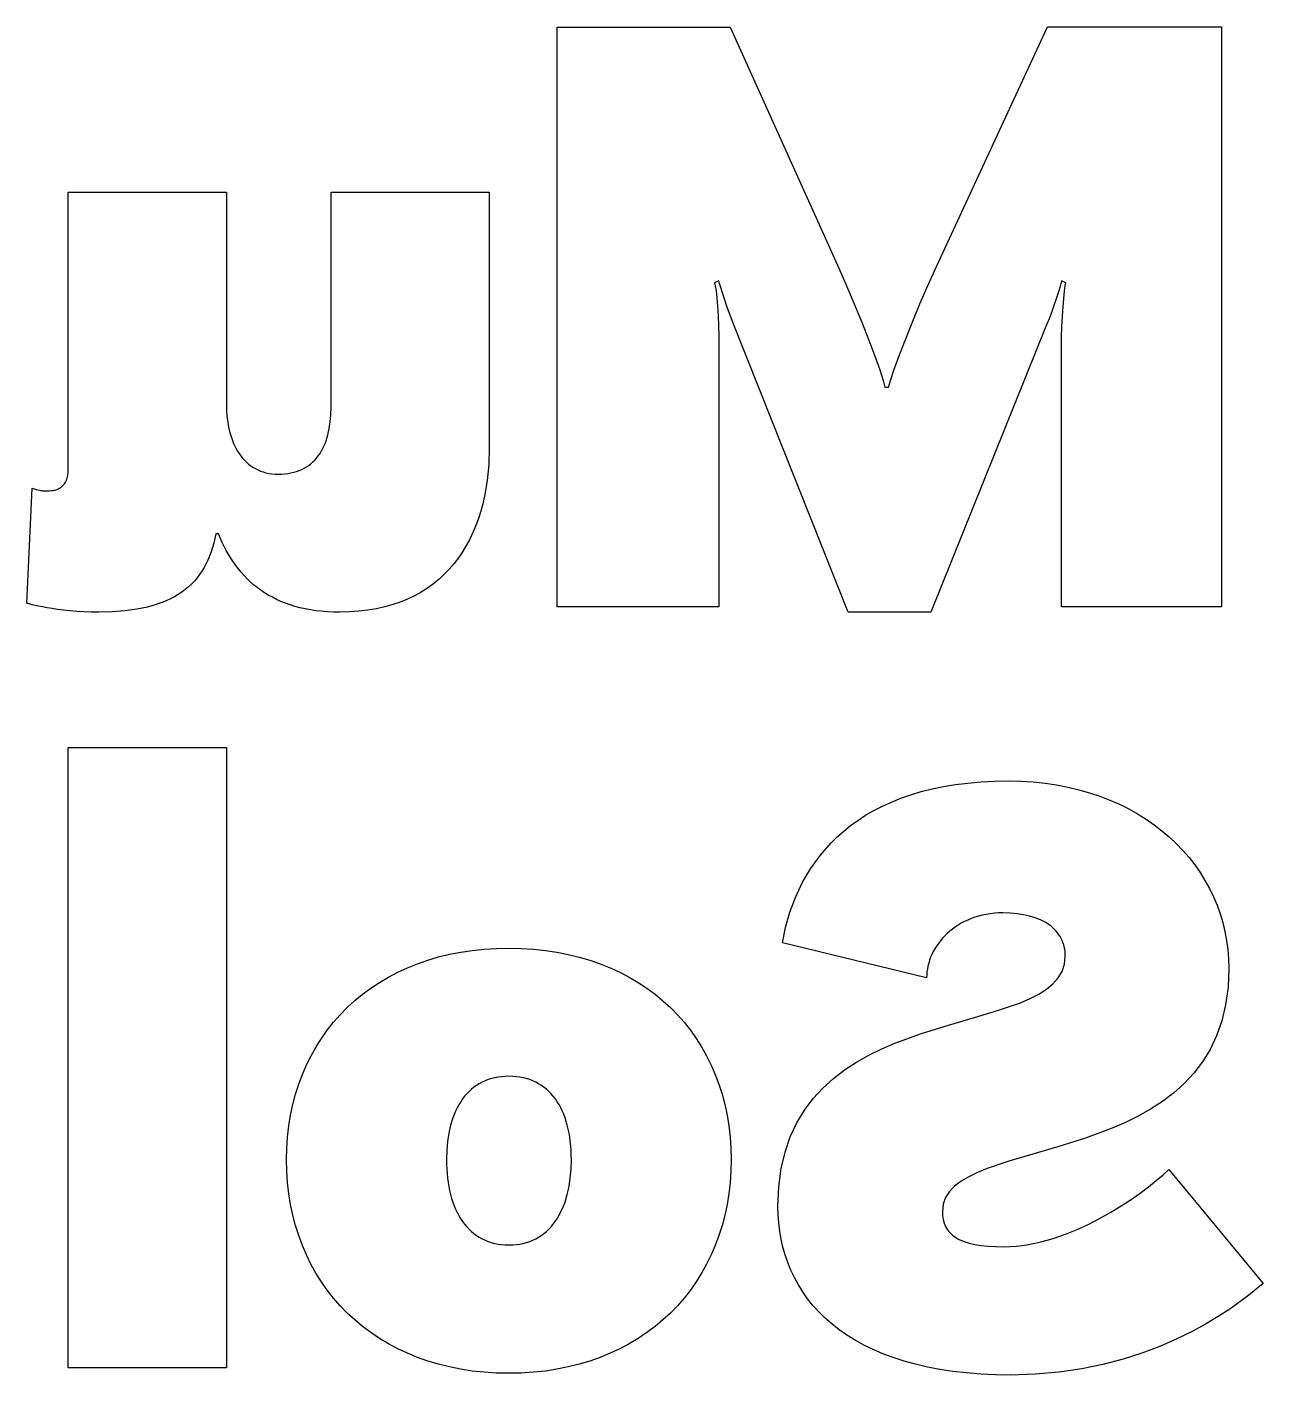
# Model space of a CAD drawing. Extents: x 101.3 to 159.9, y -98.9 to -67.7.
# Drawn here: x 109.007 to 111.114, y -83.223 to -80.925 of the extents above; entities that cross this region are included whole.
import ezdxf

# ---------------------------------------------------------------- set-up
doc = ezdxf.new("R2010")
doc.units = 0
doc.layers.add('BLACK', color=7, linetype='CONTINUOUS')

msp = doc.modelspace()

# ---------------------------------------------------------------- linework, layer by layer
at = {"layer": 'BLACK', "linetype": 'CONTINUOUS'}
for p, q in [((109.910677, -81.913502), (109.910677, -80.925018)), ((109.910677, -80.925018), (110.205688, -80.925018)), ((110.205688, -80.925018), (110.388515, -81.330889)), ((110.557847, -81.332211), (110.746496, -80.924754)), ((110.746496, -80.924754), (111.043094, -80.924754)), ((111.043094, -80.924754), (111.043094, -81.913502)), ((109.077505, -81.678286), (109.077505, -81.206535)), ((109.077505, -81.206535), (109.347115, -81.206535)), ((109.347115, -81.206535), (109.347115, -81.569014)), ((109.525444, -81.573512), (109.525444, -81.206536)), ((109.525444, -81.206536), (109.795054, -81.206536)), ((109.795054, -81.206536), (109.795054, -81.642304)), ((110.388515, -81.330889), (110.402661, -81.363049)), ((110.54333, -81.364315), (110.557847, -81.332211)), ((110.186638, -81.357876), (110.179229, -81.360787)), ((110.179229, -81.360787), (110.180383, -81.3661)), ((110.187675, -81.362179), (110.186638, -81.357876)), ((110.189676, -81.369129), (110.187675, -81.362179)), ((110.402661, -81.363049), (110.416606, -81.395832)), ((110.529215, -81.396948), (110.54333, -81.364315)), ((110.769535, -81.362179), (110.767534, -81.369129)), ((110.770572, -81.357876), (110.769535, -81.362179)), ((110.777981, -81.360787), (110.770572, -81.357876)), ((110.776827, -81.36622), (110.777418, -81.363002)), ((110.777418, -81.363002), (110.777981, -81.360787)), ((110.180383, -81.3661), (110.181614, -81.374921)), ((110.181614, -81.374921), (110.182852, -81.386687)), ((110.182852, -81.386687), (110.184025, -81.400838)), ((110.192465, -81.378126), (110.189676, -81.369129)), ((110.195865, -81.388568), (110.192465, -81.378126)), ((110.764745, -81.378126), (110.761345, -81.388568)), ((110.767534, -81.369129), (110.764745, -81.378126)), ((110.773185, -81.401929), (110.774358, -81.387454)), ((110.774358, -81.387454), (110.775596, -81.37533)), ((110.775596, -81.37533), (110.776827, -81.36622)), ((110.184025, -81.400838), (110.185061, -81.416811)), ((110.199699, -81.399853), (110.195865, -81.388568)), ((110.20379, -81.41138), (110.199699, -81.399853)), ((110.416606, -81.395832), (110.429875, -81.428051)), ((110.515906, -81.428955), (110.529215, -81.396948)), ((110.757511, -81.399853), (110.75342, -81.41138)), ((110.761345, -81.388568), (110.757511, -81.399853)), ((110.772149, -81.41809), (110.773185, -81.401929)), ((110.185061, -81.416811), (110.185889, -81.434047)), ((110.207962, -81.422547), (110.20379, -81.41138)), ((110.212037, -81.432753), (110.207962, -81.422547)), ((110.40677, -81.922497), (110.212037, -81.432753)), ((110.429875, -81.428051), (110.441993, -81.458517)), ((110.503807, -81.459179), (110.515906, -81.428955)), ((110.745173, -81.432753), (110.547529, -81.922497)), ((110.749248, -81.422547), (110.745173, -81.432753)), ((110.75342, -81.41138), (110.749248, -81.422547)), ((110.771321, -81.435275), (110.772149, -81.41809)), ((110.185889, -81.434047), (110.186439, -81.451983)), ((110.186439, -81.451983), (110.186638, -81.470059)), ((110.770572, -81.470059), (110.770771, -81.452819)), ((110.770771, -81.452819), (110.771321, -81.435275)), ((110.186638, -81.470059), (110.186638, -81.913502)), ((110.441993, -81.458517), (110.452487, -81.486045)), ((110.49332, -81.486463), (110.503807, -81.459179)), ((110.770572, -81.913502), (110.770572, -81.470059)), ((110.452487, -81.486045), (110.460882, -81.509446)), ((110.484848, -81.509652), (110.49332, -81.486463)), ((110.460882, -81.509446), (110.466704, -81.527532)), ((110.478795, -81.527589), (110.484848, -81.509652)), ((110.466704, -81.527532), (110.468501, -81.534211)), ((110.468501, -81.534211), (110.469477, -81.539116)), ((110.469477, -81.539116), (110.475563, -81.539116)), ((110.475563, -81.539116), (110.478795, -81.527589)), ((109.347115, -81.569014), (109.347451, -81.580938)), ((109.347451, -81.580938), (109.34846, -81.592555)), ((109.34846, -81.592555), (109.349218, -81.59823)), ((109.524107, -81.598152), (109.525111, -81.586127)), ((109.525111, -81.586127), (109.525444, -81.573512)), ((109.349218, -81.59823), (109.350146, -81.603803)), ((109.350146, -81.603803), (109.351245, -81.609269)), ((109.351245, -81.609269), (109.352514, -81.614618)), ((109.352514, -81.614618), (109.353955, -81.619842)), ((109.520057, -81.620311), (109.522425, -81.609557)), ((109.522425, -81.609557), (109.524107, -81.598152)), ((109.353955, -81.619842), (109.355567, -81.624934)), ((109.355567, -81.624934), (109.357352, -81.629886)), ((109.357352, -81.629886), (109.35931, -81.634689)), ((109.35931, -81.634689), (109.36144, -81.639336)), ((109.36144, -81.639336), (109.363745, -81.643819)), ((109.51109, -81.644143), (109.513235, -81.639741)), ((109.513235, -81.639741), (109.515204, -81.635153)), ((109.515204, -81.635153), (109.516996, -81.630382)), ((109.516996, -81.630382), (109.520057, -81.620311)), ((109.363745, -81.643819), (109.366223, -81.648129)), ((109.366223, -81.648129), (109.368877, -81.652259)), ((109.368877, -81.652259), (109.371705, -81.6562)), ((109.371705, -81.6562), (109.37471, -81.659945)), ((109.37471, -81.659945), (109.37789, -81.663486)), ((109.49445, -81.666432), (109.497676, -81.663228)), ((109.497676, -81.663228), (109.50072, -81.659814)), ((109.50072, -81.659814), (109.503583, -81.656195)), ((109.503583, -81.656195), (109.506264, -81.652374)), ((109.506264, -81.652374), (109.508767, -81.648355)), ((109.508767, -81.648355), (109.51109, -81.644143)), ((109.795054, -81.642304), (109.794167, -81.670609)), ((109.076881, -81.687649), (109.077152, -81.685449)), ((109.077152, -81.685449), (109.077348, -81.683155)), ((109.077348, -81.683155), (109.077465, -81.680768)), ((109.077465, -81.680768), (109.077505, -81.678286)), ((109.37789, -81.663486), (109.381247, -81.666814)), ((109.381247, -81.666814), (109.384781, -81.669922)), ((109.384781, -81.669922), (109.388493, -81.672802)), ((109.388493, -81.672802), (109.392383, -81.675445)), ((109.392383, -81.675445), (109.396451, -81.677845)), ((109.396451, -81.677845), (109.400699, -81.679991)), ((109.400699, -81.679991), (109.405126, -81.681878)), ((109.405126, -81.681878), (109.409733, -81.683496)), ((109.409733, -81.683496), (109.41452, -81.684838)), ((109.41452, -81.684838), (109.419489, -81.685896)), ((109.419489, -81.685896), (109.424639, -81.686661)), ((109.446655, -81.686761), (109.451949, -81.686114)), ((109.451949, -81.686114), (109.457051, -81.685216)), ((109.457051, -81.685216), (109.461961, -81.684069)), ((109.461961, -81.684069), (109.46668, -81.682678)), ((109.46668, -81.682678), (109.471209, -81.681047)), ((109.471209, -81.681047), (109.475549, -81.67918)), ((109.475549, -81.67918), (109.479702, -81.67708)), ((109.479702, -81.67708), (109.483667, -81.674751)), ((109.483667, -81.674751), (109.487446, -81.672198)), ((109.487446, -81.672198), (109.49104, -81.669424)), ((109.49104, -81.669424), (109.49445, -81.666432)), ((109.794167, -81.670609), (109.791475, -81.698175)), ((109.064175, -81.710227), (109.065496, -81.709293)), ((109.065496, -81.709293), (109.066754, -81.708281)), ((109.066754, -81.708281), (109.067946, -81.707192)), ((109.067946, -81.707192), (109.069073, -81.706024)), ((109.069073, -81.706024), (109.070133, -81.704775)), ((109.070133, -81.704775), (109.071125, -81.703445)), ((109.071125, -81.703445), (109.072049, -81.702033)), ((109.072049, -81.702033), (109.072904, -81.700538)), ((109.072904, -81.700538), (109.073689, -81.698959)), ((109.073689, -81.698959), (109.074402, -81.697293)), ((109.074402, -81.697293), (109.075045, -81.695542)), ((109.075045, -81.695542), (109.075615, -81.693703)), ((109.075615, -81.693703), (109.076111, -81.691775)), ((109.076111, -81.691775), (109.076533, -81.689757)), ((109.076533, -81.689757), (109.076881, -81.687649)), ((109.424639, -81.686661), (109.429971, -81.687126)), ((109.429971, -81.687126), (109.435486, -81.687283)), ((109.435486, -81.687283), (109.441168, -81.687152)), ((109.441168, -81.687152), (109.446655, -81.686761)), ((109.791475, -81.698175), (109.786936, -81.724852)), ((109.007124, -81.907417), (109.016122, -81.71136)), ((109.016122, -81.71136), (109.019427, -81.712388)), ((109.019427, -81.712388), (109.02262, -81.71329)), ((109.02262, -81.71329), (109.02574, -81.714062)), ((109.02574, -81.714062), (109.028822, -81.7147)), ((109.028822, -81.7147), (109.03036, -81.714968)), ((109.03036, -81.714968), (109.031904, -81.715202)), ((109.031904, -81.715202), (109.033456, -81.715401)), ((109.033456, -81.715401), (109.035023, -81.715564)), ((109.035023, -81.715564), (109.036608, -81.715692)), ((109.036608, -81.715692), (109.038216, -81.715784)), ((109.038216, -81.715784), (109.039853, -81.715839)), ((109.039853, -81.715839), (109.041521, -81.715858)), ((109.041521, -81.715858), (109.045631, -81.715732)), ((109.045631, -81.715732), (109.049524, -81.71535)), ((109.049524, -81.71535), (109.051387, -81.71506)), ((109.051387, -81.71506), (109.053193, -81.714703)), ((109.053193, -81.714703), (109.054941, -81.714277)), ((109.054941, -81.714277), (109.056631, -81.713782)), ((109.056631, -81.713782), (109.058262, -81.713217)), ((109.058262, -81.713217), (109.059832, -81.712579)), ((109.059832, -81.712579), (109.061342, -81.711869)), ((109.061342, -81.711869), (109.06279, -81.711086)), ((109.06279, -81.711086), (109.064175, -81.710227)), ((109.786936, -81.724852), (109.78396, -81.73781)), ((109.780506, -81.75049), (109.77657, -81.762872)), ((109.78396, -81.73781), (109.780506, -81.75049)), ((109.772144, -81.774939), (109.767224, -81.78667)), ((109.77657, -81.762872), (109.772144, -81.774939)), ((109.329123, -81.789147), (109.32558, -81.804946)), ((109.333621, -81.789147), (109.329123, -81.789147)), ((109.339863, -81.803464), (109.333621, -81.789147)), ((109.761805, -81.798048), (109.755881, -81.809054)), ((109.767224, -81.78667), (109.761805, -81.798048)), ((109.321072, -81.819793), (109.315551, -81.833679)), ((109.32558, -81.804946), (109.321072, -81.819793)), ((109.346808, -81.817211), (109.339863, -81.803464)), ((109.354497, -81.830339), (109.346808, -81.817211)), ((109.749447, -81.819669), (109.742498, -81.829874)), ((109.755881, -81.809054), (109.749447, -81.819669)), ((109.308969, -81.846595), (109.305265, -81.852686)), ((109.315551, -81.833679), (109.308969, -81.846595)), ((109.362969, -81.8428), (109.354497, -81.830339)), ((109.367512, -81.848765), (109.362969, -81.8428)), ((109.735027, -81.839651), (109.72703, -81.84898)), ((109.742498, -81.829874), (109.735027, -81.839651)), ((109.292432, -81.869477), (109.28756, -81.874577)), ((109.297003, -81.864128), (109.292432, -81.869477)), ((109.301279, -81.858531), (109.297003, -81.864128)), ((109.305265, -81.852686), (109.301279, -81.858531)), ((109.372265, -81.854545), (109.367512, -81.848765)), ((109.377233, -81.860133), (109.372265, -81.854545)), ((109.382423, -81.865525), (109.377233, -81.860133)), ((109.387838, -81.870712), (109.382423, -81.865525)), ((109.709436, -81.866222), (109.699828, -81.874097)), ((109.718502, -81.857843), (109.709436, -81.866222)), ((109.72703, -81.84898), (109.718502, -81.857843)), ((109.264945, -81.892456), (109.258479, -81.89629)), ((109.27108, -81.888367), (109.264945, -81.892456)), ((109.27689, -81.884023), (109.27108, -81.888367)), ((109.282382, -81.879426), (109.27689, -81.884023)), ((109.28756, -81.874577), (109.282382, -81.879426)), ((109.393484, -81.87569), (109.387838, -81.870712)), ((109.399366, -81.880453), (109.393484, -81.87569)), ((109.405489, -81.884993), (109.399366, -81.880453)), ((109.411857, -81.889306), (109.405489, -81.884993)), ((109.418476, -81.893385), (109.411857, -81.889306)), ((109.678962, -81.888261), (109.667695, -81.894513)), ((109.689672, -81.881449), (109.678962, -81.888261)), ((109.699828, -81.874097), (109.689672, -81.881449)), ((109.016186, -81.909773), (109.007124, -81.907417)), ((109.026993, -81.912189), (109.016186, -81.909773)), ((109.033813, -81.913551), (109.026993, -81.912189)), ((109.04152, -81.914958), (109.033813, -81.913551)), ((109.050071, -81.916364), (109.04152, -81.914958)), ((109.212404, -81.913866), (109.19413, -81.917629)), ((109.229189, -81.909049), (109.212404, -81.913866)), ((109.237037, -81.906248), (109.229189, -81.909049)), ((109.244531, -81.903188), (109.237037, -81.906248)), ((109.251676, -81.899868), (109.244531, -81.903188)), ((109.258479, -81.89629), (109.251676, -81.899868)), ((109.425351, -81.897223), (109.418476, -81.893385)), ((109.432486, -81.900816), (109.425351, -81.897223)), ((109.439887, -81.904156), (109.432486, -81.900816)), ((109.447559, -81.907238), (109.439887, -81.904156)), ((109.455506, -81.910055), (109.447559, -81.907238)), ((109.463734, -81.912601), (109.455506, -81.910055)), ((109.472248, -81.914871), (109.463734, -81.912601)), ((109.481052, -81.916858), (109.472248, -81.914871)), ((109.61693, -81.913549), (109.602789, -81.916721)), ((109.630486, -81.909723), (109.61693, -81.913549)), ((109.643462, -81.905263), (109.630486, -81.909723)), ((109.655863, -81.900187), (109.643462, -81.905263)), ((109.667695, -81.894513), (109.655863, -81.900187)), ((110.186638, -81.913502), (109.910677, -81.913502)), ((111.043094, -81.913502), (110.770572, -81.913502)), ((109.059421, -81.917727), (109.050071, -81.916364)), ((109.069528, -81.919001), (109.059421, -81.917727)), ((109.080348, -81.920142), (109.069528, -81.919001)), ((109.091838, -81.921107), (109.080348, -81.920142)), ((109.103954, -81.92185), (109.091838, -81.921107)), ((109.116653, -81.922329), (109.103954, -81.92185)), ((109.129892, -81.922499), (109.116653, -81.922329)), ((109.152922, -81.921954), (109.129892, -81.922499)), ((109.174318, -81.920328), (109.152922, -81.921954)), ((109.19413, -81.917629), (109.174318, -81.920328)), ((109.490152, -81.918556), (109.481052, -81.916858)), ((109.499553, -81.919959), (109.490152, -81.918556)), ((109.509259, -81.921061), (109.499553, -81.919959)), ((109.519276, -81.921856), (109.509259, -81.921061)), ((109.529608, -81.922337), (109.519276, -81.921856)), ((109.540261, -81.922499), (109.529608, -81.922337)), ((109.556798, -81.922128), (109.540261, -81.922499)), ((109.572728, -81.921029), (109.556798, -81.922128)), ((109.588056, -81.91922), (109.572728, -81.921029)), ((109.602789, -81.916721), (109.588056, -81.91922)), ((110.547529, -81.922497), (110.40677, -81.922497)), ((109.077504, -83.211019), (109.077504, -82.153478)), ((109.077504, -82.153478), (109.347114, -82.153478)), ((109.347114, -82.153478), (109.347114, -83.211019)), ((110.589897, -82.216492), (110.611047, -82.213848)), ((110.611047, -82.213848), (110.633075, -82.211929)), ((110.633075, -82.211929), (110.655994, -82.21076)), ((110.655994, -82.21076), (110.67982, -82.210365)), ((110.67982, -82.210365), (110.701198, -82.210796)), ((110.701198, -82.210796), (110.722063, -82.212073)), ((110.722063, -82.212073), (110.742407, -82.214174)), ((110.742407, -82.214174), (110.762216, -82.217076)), ((110.496795, -82.239739), (110.513777, -82.233834)), ((110.513777, -82.233834), (110.531564, -82.228532)), ((110.531564, -82.228532), (110.55017, -82.223859)), ((110.55017, -82.223859), (110.569609, -82.219837)), ((110.569609, -82.219837), (110.589897, -82.216492)), ((110.762216, -82.217076), (110.781481, -82.220755)), ((110.781481, -82.220755), (110.800191, -82.225188)), ((110.800191, -82.225188), (110.818334, -82.230352)), ((110.818334, -82.230352), (110.835899, -82.236224)), ((110.835899, -82.236224), (110.852877, -82.24278)), ((110.436623, -82.268906), (110.450532, -82.260831)), ((110.450532, -82.260831), (110.465187, -82.253262)), ((110.465187, -82.253262), (110.480604, -82.246223)), ((110.480604, -82.246223), (110.496795, -82.239739)), ((110.852877, -82.24278), (110.869255, -82.249999)), ((110.869255, -82.249999), (110.885023, -82.257856)), ((110.885023, -82.257856), (110.900169, -82.266329)), ((110.410986, -82.286477), (110.423446, -82.277463)), ((110.423446, -82.277463), (110.436623, -82.268906)), ((110.900169, -82.266329), (110.914684, -82.275394)), ((110.914684, -82.275394), (110.928555, -82.285028)), ((110.377766, -82.316019), (110.388161, -82.305779)), ((110.388161, -82.305779), (110.399229, -82.295924)), ((110.399229, -82.295924), (110.410986, -82.286477)), ((110.928555, -82.285028), (110.941773, -82.295209)), ((110.941773, -82.295209), (110.954325, -82.305912)), ((110.954325, -82.305912), (110.966202, -82.317116)), ((110.35894, -82.337553), (110.377766, -82.316019)), ((110.966202, -82.317116), (110.977391, -82.328796)), ((110.977391, -82.328796), (110.987883, -82.340931)), ((110.342635, -82.360331), (110.35894, -82.337553)), ((110.987883, -82.340931), (110.997666, -82.353496)), ((110.328735, -82.384158), (110.342635, -82.360331)), ((110.997666, -82.353496), (111.00673, -82.366468)), ((111.00673, -82.366468), (111.015062, -82.379825)), ((110.317122, -82.40884), (110.328735, -82.384158)), ((111.015062, -82.379825), (111.022653, -82.393543)), ((111.022653, -82.393543), (111.029492, -82.407599)), ((110.307682, -82.434181), (110.317122, -82.40884)), ((111.029492, -82.407599), (111.035567, -82.421971)), ((110.300297, -82.459986), (110.307682, -82.434181)), ((110.622778, -82.442801), (110.6167, -82.444992)), ((110.629051, -82.440866), (110.622778, -82.442801)), ((110.635515, -82.439199), (110.629051, -82.440866)), ((110.642167, -82.437811), (110.635515, -82.439199)), ((110.649001, -82.436712), (110.642167, -82.437811)), ((110.656014, -82.435913), (110.649001, -82.436712)), ((110.663202, -82.435426), (110.656014, -82.435913)), ((110.67056, -82.435261), (110.663202, -82.435426)), ((110.683091, -82.435607), (110.67056, -82.435261)), ((110.694881, -82.436631), (110.683091, -82.435607)), ((110.70592, -82.438308), (110.694881, -82.436631)), ((110.7162, -82.440615), (110.70592, -82.438308)), ((110.725711, -82.443528), (110.7162, -82.440615)), ((110.734444, -82.447023), (110.725711, -82.443528)), ((111.035567, -82.421971), (111.040867, -82.436634)), ((111.040867, -82.436634), (111.045382, -82.451566)), ((110.294852, -82.486061), (110.300297, -82.459986)), ((110.579999, -82.466599), (110.575641, -82.47045)), ((110.584586, -82.462918), (110.579999, -82.466599)), ((110.5894, -82.459416), (110.584586, -82.462918)), ((110.594434, -82.456106), (110.5894, -82.459416)), ((110.599686, -82.452997), (110.594434, -82.456106)), ((110.60515, -82.450101), (110.599686, -82.452997)), ((110.610823, -82.447429), (110.60515, -82.450101)), ((110.6167, -82.444992), (110.610823, -82.447429)), ((110.74239, -82.451077), (110.734444, -82.447023)), ((110.746064, -82.453307), (110.74239, -82.451077)), ((110.749538, -82.455667), (110.746064, -82.453307)), ((110.75281, -82.458155), (110.749538, -82.455667)), ((110.75588, -82.460768), (110.75281, -82.458155)), ((110.758746, -82.463503), (110.75588, -82.460768)), ((110.761407, -82.466358), (110.758746, -82.463503)), ((110.763862, -82.469328), (110.761407, -82.466358)), ((111.045382, -82.451566), (111.049101, -82.466744)), ((111.049101, -82.466744), (111.052012, -82.482145)), ((110.54065, -82.546121), (110.294852, -82.486061)), ((110.560593, -82.487324), (110.557448, -82.491856)), ((110.563989, -82.482906), (110.560593, -82.487324)), ((110.567631, -82.478614), (110.563989, -82.482906)), ((110.571517, -82.474458), (110.567631, -82.478614)), ((110.575641, -82.47045), (110.571517, -82.474458)), ((110.766109, -82.472411), (110.763862, -82.469328)), ((110.768148, -82.475605), (110.766109, -82.472411)), ((110.769977, -82.478905), (110.768148, -82.475605)), ((110.771595, -82.48231), (110.769977, -82.478905)), ((110.773002, -82.485816), (110.771595, -82.48231)), ((110.774195, -82.489421), (110.773002, -82.485816)), ((110.775174, -82.493121), (110.774195, -82.489421)), ((111.052012, -82.482145), (111.054105, -82.497745)), ((109.690262, -82.515787), (109.70844, -82.510434)), ((109.70844, -82.510434), (109.727157, -82.505863)), ((109.727157, -82.505863), (109.746402, -82.502091)), ((109.746402, -82.502091), (109.76616, -82.499134)), ((109.76616, -82.499134), (109.78642, -82.497009)), ((109.78642, -82.497009), (109.807168, -82.495732)), ((109.807168, -82.495732), (109.828391, -82.49532)), ((109.828391, -82.49532), (109.849637, -82.495756)), ((109.849637, -82.495756), (109.870406, -82.497053)), ((109.870406, -82.497053), (109.890683, -82.499195)), ((109.890683, -82.499195), (109.910457, -82.502167)), ((109.910457, -82.502167), (109.929714, -82.505951)), ((109.929714, -82.505951), (109.948441, -82.510532)), ((109.948441, -82.510532), (109.966626, -82.515893)), ((110.547465, -82.510907), (110.54564, -82.515846)), ((110.549563, -82.506028), (110.547465, -82.510907)), ((110.551929, -82.501218), (110.549563, -82.506028)), ((110.554558, -82.496491), (110.551929, -82.501218)), ((110.557448, -82.491856), (110.554558, -82.496491)), ((110.775937, -82.496914), (110.775174, -82.493121)), ((110.775518, -82.522557), (110.776922, -82.508816)), ((110.776484, -82.500795), (110.775937, -82.496914)), ((110.776813, -82.504764), (110.776484, -82.500795)), ((110.776922, -82.508816), (110.776813, -82.504764)), ((111.054105, -82.497745), (111.055369, -82.513522)), ((111.055369, -82.513522), (111.055793, -82.529452)), ((109.623215, -82.5447), (109.639102, -82.536379)), ((109.639102, -82.536379), (109.65558, -82.528776)), ((109.65558, -82.528776), (109.672638, -82.521907)), ((109.672638, -82.521907), (109.690262, -82.515787)), ((109.966626, -82.515893), (109.984256, -82.522018)), ((109.984256, -82.522018), (110.001317, -82.528891)), ((110.001317, -82.528891), (110.017798, -82.536496)), ((110.017798, -82.536496), (110.033684, -82.544817)), ((110.54115, -82.535981), (110.540751, -82.541054)), ((110.541842, -82.530912), (110.54115, -82.535981)), ((110.542824, -82.52586), (110.541842, -82.530912)), ((110.544092, -82.520834), (110.542824, -82.52586)), ((110.54564, -82.515846), (110.544092, -82.520834)), ((110.764816, -82.546119), (110.771422, -82.534948)), ((110.771422, -82.534948), (110.775518, -82.522557)), ((111.055793, -82.529452), (111.054392, -82.561882)), ((109.593272, -82.563427), (109.607935, -82.553721)), ((109.607935, -82.553721), (109.623215, -82.5447)), ((110.033684, -82.544817), (110.048964, -82.553837)), ((110.048964, -82.553837), (110.063624, -82.563541)), ((110.540751, -82.541054), (110.54065, -82.546121)), ((110.744789, -82.565337), (110.755879, -82.556205)), ((110.755879, -82.556205), (110.764816, -82.546119)), ((109.565854, -82.584828), (109.579241, -82.573802)), ((109.579241, -82.573802), (109.593272, -82.563427)), ((110.063624, -82.563541), (110.077652, -82.573912)), ((110.077652, -82.573912), (110.091033, -82.584933)), ((110.7004, -82.588336), (110.71687, -82.58127)), ((110.71687, -82.58127), (110.731726, -82.573648)), ((110.731726, -82.573648), (110.744789, -82.565337)), ((111.054392, -82.561882), (111.050308, -82.591834)), ((109.541066, -82.608772), (109.553125, -82.59649)), ((109.553125, -82.59649), (109.565854, -82.584828)), ((110.091033, -82.584933), (110.103757, -82.596589)), ((110.103757, -82.596589), (110.115809, -82.608864)), ((110.621964, -82.613689), (110.663334, -82.60133)), ((110.663334, -82.60133), (110.7004, -82.588336)), ((111.050308, -82.591834), (111.043719, -82.619431)), ((109.519013, -82.635127), (109.529691, -82.621656)), ((109.529691, -82.621656), (109.541066, -82.608772)), ((110.115809, -82.608864), (110.127177, -82.621742)), ((110.127177, -82.621742), (110.137848, -82.635205)), ((110.532051, -82.640744), (110.577725, -82.626474)), ((110.577725, -82.626474), (110.621964, -82.613689)), ((111.043719, -82.619431), (111.034806, -82.644794)), ((109.499797, -82.663764), (109.509044, -82.649169)), ((109.509044, -82.649169), (109.519013, -82.635127)), ((110.137848, -82.635205), (110.147809, -82.649239)), ((110.147809, -82.649239), (110.157047, -82.663826)), ((110.486376, -82.65756), (110.532051, -82.640744)), ((111.034806, -82.644794), (111.023746, -82.668047)), ((109.491286, -82.678898), (109.499797, -82.663764)), ((110.157047, -82.663826), (110.16555, -82.678951)), ((110.442137, -82.677981), (110.463987, -82.667254)), ((110.463987, -82.667254), (110.486376, -82.65756)), ((111.023746, -82.668047), (111.010719, -82.68931)), ((109.476524, -82.710712), (109.483524, -82.694552)), ((109.483524, -82.694552), (109.491286, -82.678898)), ((110.16555, -82.678951), (110.173304, -82.694597)), ((110.173304, -82.694597), (110.180296, -82.710749)), ((110.400767, -82.703069), (110.421003, -82.689876)), ((110.421003, -82.689876), (110.442137, -82.677981)), ((111.010719, -82.68931), (110.995903, -82.708707)), ((109.470299, -82.72736), (109.476524, -82.710712)), ((109.793295, -82.719565), (109.788059, -82.721586)), ((109.79872, -82.717842), (109.793295, -82.719565)), ((109.804334, -82.716422), (109.79872, -82.717842)), ((109.810136, -82.71531), (109.804334, -82.716422)), ((109.816124, -82.71451), (109.810136, -82.71531)), ((109.822298, -82.714027), (109.816124, -82.71451)), ((109.828655, -82.713865), (109.822298, -82.714027)), ((109.835036, -82.714026), (109.828655, -82.713865)), ((109.84123, -82.714507), (109.835036, -82.714026)), ((109.847235, -82.715304), (109.84123, -82.714507)), ((109.853052, -82.716411), (109.847235, -82.715304)), ((109.858678, -82.717825), (109.853052, -82.716411)), ((109.864114, -82.719542), (109.858678, -82.717825)), ((109.869357, -82.721557), (109.864114, -82.719542)), ((110.180296, -82.710749), (110.186514, -82.72739)), ((110.363701, -82.733881), (110.381606, -82.717693)), ((110.381606, -82.717693), (110.400767, -82.703069)), ((110.995903, -82.708707), (110.979477, -82.726359)), ((109.464861, -82.744481), (109.470299, -82.72736)), ((109.7607, -82.739743), (109.756826, -82.743732)), ((109.764771, -82.736022), (109.7607, -82.739743)), ((109.76904, -82.732573), (109.764771, -82.736022)), ((109.773504, -82.7294), (109.76904, -82.732573)), ((109.778163, -82.726509), (109.773504, -82.7294)), ((109.783015, -82.723903), (109.778163, -82.726509)), ((109.788059, -82.721586), (109.783015, -82.723903)), ((109.874407, -82.723866), (109.869357, -82.721557)), ((109.879263, -82.726464), (109.874407, -82.723866)), ((109.883924, -82.729347), (109.879263, -82.726464)), ((109.888388, -82.732512), (109.883924, -82.729347)), ((109.892656, -82.735953), (109.888388, -82.732512)), ((109.896725, -82.739666), (109.892656, -82.735953)), ((109.900594, -82.743647), (109.896725, -82.739666)), ((109.904264, -82.747892), (109.900594, -82.743647)), ((110.186514, -82.72739), (110.191945, -82.744504)), ((110.347231, -82.751766), (110.363701, -82.733881)), ((110.961621, -82.742389), (110.942512, -82.756918)), ((110.979477, -82.726359), (110.961621, -82.742389)), ((109.456401, -82.780074), (109.460224, -82.762058)), ((109.460224, -82.762058), (109.464861, -82.744481)), ((109.743335, -82.762274), (109.740469, -82.767534)), ((109.746405, -82.757259), (109.743335, -82.762274)), ((109.749678, -82.752494), (109.746405, -82.757259)), ((109.753152, -82.747983), (109.749678, -82.752494)), ((109.756826, -82.743732), (109.753152, -82.747983)), ((109.907732, -82.752396), (109.904264, -82.747892)), ((109.910998, -82.757155), (109.907732, -82.752396)), ((109.914061, -82.762165), (109.910998, -82.757155)), ((109.916919, -82.767421), (109.914061, -82.762165)), ((110.191945, -82.744504), (110.196575, -82.762074)), ((110.196575, -82.762074), (110.200393, -82.780085)), ((110.332375, -82.77148), (110.347231, -82.751766)), ((110.942512, -82.756918), (110.92233, -82.77007)), ((109.453405, -82.798514), (109.456401, -82.780074)), ((109.733106, -82.784741), (109.729238, -82.797358)), ((109.737808, -82.773034), (109.733106, -82.784741)), ((109.740469, -82.767534), (109.737808, -82.773034)), ((109.919572, -82.772919), (109.916919, -82.767421)), ((109.922018, -82.778655), (109.919572, -82.772919)), ((109.924257, -82.784625), (109.922018, -82.778655)), ((109.926288, -82.790823), (109.924257, -82.784625)), ((110.200393, -82.780085), (110.203385, -82.798521)), ((110.319312, -82.793155), (110.332375, -82.77148)), ((110.901254, -82.781966), (110.879462, -82.792728)), ((110.92233, -82.77007), (110.901254, -82.781966)), ((109.451248, -82.817361), (109.453405, -82.798514)), ((109.726214, -82.810849), (109.724042, -82.825178)), ((109.729238, -82.797358), (109.726214, -82.810849)), ((109.928109, -82.797247), (109.926288, -82.790823)), ((109.92972, -82.803891), (109.928109, -82.797247)), ((109.931119, -82.810751), (109.92972, -82.803891)), ((109.932306, -82.817823), (109.931119, -82.810751)), ((110.203385, -82.798521), (110.205537, -82.817364)), ((110.308222, -82.816924), (110.319312, -82.793155)), ((110.857134, -82.802479), (110.811583, -82.819434)), ((110.879462, -82.792728), (110.857134, -82.802479)), ((109.449945, -82.836599), (109.451248, -82.817361)), ((109.724042, -82.825178), (109.722732, -82.840311)), ((109.933279, -82.825103), (109.932306, -82.817823)), ((109.934038, -82.832586), (109.933279, -82.825103)), ((109.934581, -82.840268), (109.934038, -82.832586)), ((110.205537, -82.817364), (110.206839, -82.8366)), ((110.299285, -82.842919), (110.308222, -82.816924)), ((110.766032, -82.83381), (110.721912, -82.846584)), ((110.811583, -82.819434), (110.766032, -82.83381)), ((109.449508, -82.856211), (109.449945, -82.836599)), ((109.449944, -82.875832), (109.449508, -82.856211)), ((109.722732, -82.840311), (109.722293, -82.856211)), ((109.722293, -82.856211), (109.722402, -82.864263)), ((109.934578, -82.872188), (109.935017, -82.856211)), ((109.934908, -82.848144), (109.934581, -82.840268)), ((109.935017, -82.856211), (109.934908, -82.848144)), ((110.206839, -82.8366), (110.207275, -82.856211)), ((110.207275, -82.856211), (110.206839, -82.875832)), ((110.292679, -82.871274), (110.299285, -82.842919)), ((110.721912, -82.846584), (110.680654, -82.858733)), ((109.451245, -82.895094), (109.449944, -82.875832)), ((109.722402, -82.864263), (109.722729, -82.872144)), ((109.722729, -82.872144), (109.723272, -82.879848)), ((109.723272, -82.879848), (109.724031, -82.887369)), ((109.933268, -82.887445), (109.934578, -82.872188)), ((110.206839, -82.875832), (110.205537, -82.895094)), ((110.288584, -82.902119), (110.292679, -82.871274)), ((110.627263, -82.877924), (110.612447, -82.885067)), ((110.643688, -82.871235), (110.627263, -82.877924)), ((110.680654, -82.858733), (110.643688, -82.871235)), ((110.943582, -82.881771), (110.953664, -82.872618)), ((110.953664, -82.872618), (111.114002, -83.06735)), ((109.453398, -82.913981), (109.451245, -82.895094)), ((109.724031, -82.887369), (109.725004, -82.894703)), ((109.725004, -82.894703), (109.726191, -82.901843)), ((109.726191, -82.901843), (109.72759, -82.908783)), ((109.928072, -82.915631), (109.931097, -82.901941)), ((109.931097, -82.901941), (109.933268, -82.887445)), ((110.205537, -82.895094), (110.203385, -82.913981)), ((110.287179, -82.935589), (110.288584, -82.902119)), ((110.58836, -82.901207), (110.579446, -82.910447)), ((110.599419, -82.892787), (110.58836, -82.901207)), ((110.612447, -82.885067), (110.599419, -82.892787)), ((110.90458, -82.912851), (110.918925, -82.902069)), ((110.918925, -82.902069), (110.931964, -82.891649)), ((110.931964, -82.891649), (110.943582, -82.881771)), ((109.45639, -82.932474), (109.453398, -82.913981)), ((109.72759, -82.908783), (109.729201, -82.91552)), ((109.729201, -82.91552), (109.731022, -82.922046)), ((109.731022, -82.922046), (109.733053, -82.928357)), ((109.924204, -82.928473), (109.928072, -82.915631)), ((110.203385, -82.913981), (110.200393, -82.932474)), ((110.572858, -82.920631), (110.568774, -82.931881)), ((110.579446, -82.910447), (110.572858, -82.920631)), ((110.872428, -82.934772), (110.889043, -82.923812)), ((110.889043, -82.923812), (110.90458, -82.912851)), ((109.460208, -82.950557), (109.45639, -82.932474)), ((109.733053, -82.928357), (109.735292, -82.934446)), ((109.735292, -82.934446), (109.737739, -82.940309)), ((109.737739, -82.940309), (109.740392, -82.94594)), ((109.740392, -82.94594), (109.74325, -82.951333)), ((109.913975, -82.951442), (109.919502, -82.940425)), ((109.919502, -82.940425), (109.924204, -82.928473)), ((110.200393, -82.932474), (110.196575, -82.950557)), ((110.28751, -82.949729), (110.287179, -82.935589)), ((110.288511, -82.963759), (110.28751, -82.949729)), ((110.568774, -82.931881), (110.567373, -82.944319)), ((110.567373, -82.944319), (110.567695, -82.951403)), ((110.836421, -82.955961), (110.854849, -82.945548)), ((110.854849, -82.945548), (110.872428, -82.934772)), ((109.464838, -82.968213), (109.460208, -82.950557)), ((109.470269, -82.985423), (109.464838, -82.968213)), ((109.74325, -82.951333), (109.746312, -82.956482)), ((109.746312, -82.956482), (109.749578, -82.961383)), ((109.749578, -82.961383), (109.753047, -82.96603)), ((109.753047, -82.96603), (109.756716, -82.970417)), ((109.756716, -82.970417), (109.760586, -82.974539)), ((109.896611, -82.974617), (109.900484, -82.970503)), ((109.900484, -82.970503), (109.904159, -82.966123)), ((109.904159, -82.966123), (109.907633, -82.961482)), ((109.907633, -82.961482), (109.910905, -82.956587)), ((109.910905, -82.956587), (109.913975, -82.951442)), ((110.191945, -82.968213), (110.186514, -82.985423)), ((110.196575, -82.950557), (110.191945, -82.968213)), ((110.290193, -82.977656), (110.288511, -82.963759)), ((110.567695, -82.951403), (110.568684, -82.958066)), ((110.568684, -82.958066), (110.570376, -82.964304)), ((110.570376, -82.964304), (110.571496, -82.967262)), ((110.571496, -82.967262), (110.572805, -82.970112)), ((110.572805, -82.970112), (110.574307, -82.972852)), ((110.574307, -82.972852), (110.576006, -82.975483)), ((110.797475, -82.974967), (110.817258, -82.965827)), ((110.817258, -82.965827), (110.836421, -82.955961)), ((109.476487, -83.00217), (109.470269, -82.985423)), ((109.760586, -82.974539), (109.764655, -82.97839)), ((109.764655, -82.97839), (109.768922, -82.981965)), ((109.768922, -82.981965), (109.773387, -82.985257)), ((109.773387, -82.985257), (109.778047, -82.988263)), ((109.778047, -82.988263), (109.782903, -82.990975)), ((109.782903, -82.990975), (109.787953, -82.993389)), ((109.787953, -82.993389), (109.793197, -82.995499)), ((109.793197, -82.995499), (109.798632, -82.9973)), ((109.85859, -82.997316), (109.864015, -82.995522)), ((109.864015, -82.995522), (109.869251, -82.993419)), ((109.869251, -82.993419), (109.874295, -82.991012)), ((109.874295, -82.991012), (109.879148, -82.988308)), ((109.879148, -82.988308), (109.883806, -82.98531)), ((109.883806, -82.98531), (109.888271, -82.982026)), ((109.888271, -82.982026), (109.892539, -82.97846)), ((109.892539, -82.97846), (109.896611, -82.974617)), ((110.186514, -82.985423), (110.180296, -83.00217)), ((110.292566, -82.991398), (110.290193, -82.977656)), ((110.295642, -83.004963), (110.292566, -82.991398)), ((110.576006, -82.975483), (110.577907, -82.978004)), ((110.577907, -82.978004), (110.580014, -82.980414)), ((110.580014, -82.980414), (110.582331, -82.982713)), ((110.582331, -82.982713), (110.584863, -82.9849)), ((110.584863, -82.9849), (110.587615, -82.986974)), ((110.587615, -82.986974), (110.59059, -82.988934)), ((110.59059, -82.988934), (110.593792, -82.990781)), ((110.593792, -82.990781), (110.597227, -82.992513)), ((110.597227, -82.992513), (110.604812, -82.995631)), ((110.604812, -82.995631), (110.613378, -82.998283)), ((110.724998, -82.998611), (110.735545, -82.99621)), ((110.735545, -82.99621), (110.746052, -82.993445)), ((110.746052, -82.993445), (110.756504, -82.990339)), ((110.756504, -82.990339), (110.777186, -82.983198)), ((110.777186, -82.983198), (110.797475, -82.974967)), ((109.483479, -83.018438), (109.476487, -83.00217)), ((109.491233, -83.034209), (109.483479, -83.018438)), ((109.798632, -82.9973), (109.804258, -82.998785)), ((109.804258, -82.998785), (109.810075, -82.99995)), ((109.810075, -82.99995), (109.816081, -83.000789)), ((109.816081, -83.000789), (109.822274, -83.001297)), ((109.822274, -83.001297), (109.828655, -83.001467)), ((109.828655, -83.001467), (109.835013, -83.001298)), ((109.835013, -83.001298), (109.841186, -83.000792)), ((109.841186, -83.000792), (109.847174, -82.999957)), ((109.847174, -82.999957), (109.852976, -82.998796)), ((109.852976, -82.998796), (109.85859, -82.997316)), ((110.173304, -83.018438), (110.16555, -83.034209)), ((110.180296, -83.00217), (110.173304, -83.018438)), ((110.299431, -83.018328), (110.295642, -83.004963)), ((110.303944, -83.031473), (110.299431, -83.018328)), ((110.613378, -82.998283), (110.622959, -83.000464)), ((110.622959, -83.000464), (110.633593, -83.002169)), ((110.633593, -83.002169), (110.645312, -83.003393)), ((110.645312, -83.003393), (110.658151, -83.004132)), ((110.658151, -83.004132), (110.672147, -83.004379)), ((110.672147, -83.004379), (110.682685, -83.004133)), ((110.682685, -83.004133), (110.693253, -83.003411)), ((110.693253, -83.003411), (110.703837, -83.002234)), ((110.703837, -83.002234), (110.714423, -83.000627)), ((110.714423, -83.000627), (110.724998, -82.998611)), ((109.499736, -83.049465), (109.491233, -83.034209)), ((110.16555, -83.034209), (110.157047, -83.049465)), ((110.309193, -83.044373), (110.303944, -83.031473)), ((109.508974, -83.064189), (109.499736, -83.049465)), ((109.518935, -83.078365), (109.508974, -83.064189)), ((110.147809, -83.064189), (110.137848, -83.078365)), ((110.157047, -83.049465), (110.147809, -83.064189)), ((110.315187, -83.057008), (110.309193, -83.044373)), ((110.321939, -83.069354), (110.315187, -83.057008)), ((109.529606, -83.091973), (109.518935, -83.078365)), ((110.137848, -83.078365), (110.127177, -83.091973)), ((110.329459, -83.081391), (110.321939, -83.069354)), ((110.337757, -83.093094), (110.329459, -83.081391)), ((111.089949, -83.086961), (111.057166, -83.110676)), ((111.114002, -83.06735), (111.089949, -83.086961)), ((109.540974, -83.104998), (109.529606, -83.091973)), ((109.553026, -83.117421), (109.540974, -83.104998)), ((110.115809, -83.104998), (110.103757, -83.117421)), ((110.127177, -83.091973), (110.115809, -83.104998)), ((110.346845, -83.104444), (110.337757, -83.093094)), ((110.356734, -83.115416), (110.346845, -83.104444)), ((111.057166, -83.110676), (111.037539, -83.123426)), ((109.565749, -83.129226), (109.553026, -83.117421)), ((109.579131, -83.140395), (109.565749, -83.129226)), ((110.091033, -83.129226), (110.077652, -83.140395)), ((110.103757, -83.117421), (110.091033, -83.129226)), ((110.367434, -83.12599), (110.356734, -83.115416)), ((110.378956, -83.136142), (110.367434, -83.12599)), ((111.037539, -83.123426), (111.015775, -83.136425)), ((109.593159, -83.150911), (109.579131, -83.140395)), ((109.607819, -83.160756), (109.593159, -83.150911)), ((110.063624, -83.150911), (110.048964, -83.160756)), ((110.077652, -83.140395), (110.063624, -83.150911)), ((110.391312, -83.145851), (110.378956, -83.136142)), ((110.404512, -83.155094), (110.391312, -83.145851)), ((110.418567, -83.163849), (110.404512, -83.155094)), ((110.991891, -83.149415), (110.965901, -83.162137)), ((111.015775, -83.136425), (110.991891, -83.149415)), ((109.623098, -83.169913), (109.607819, -83.160756)), ((109.638985, -83.178365), (109.623098, -83.169913)), ((109.655465, -83.186095), (109.638985, -83.178365)), ((110.017798, -83.178365), (110.001317, -83.186095)), ((110.033684, -83.169913), (110.017798, -83.178365)), ((110.048964, -83.160756), (110.033684, -83.169913)), ((110.433488, -83.172095), (110.418567, -83.163849)), ((110.449285, -83.179809), (110.433488, -83.172095)), ((110.465971, -83.186968), (110.449285, -83.179809)), ((110.937822, -83.174332), (110.907668, -83.185741)), ((110.965901, -83.162137), (110.937822, -83.174332)), ((109.672527, -83.193084), (109.655465, -83.186095)), ((109.690156, -83.199316), (109.672527, -83.193084)), ((109.708341, -83.204773), (109.690156, -83.199316)), ((109.966626, -83.199316), (109.948441, -83.204773)), ((109.984256, -83.193084), (109.966626, -83.199316)), ((110.001317, -83.186095), (109.984256, -83.193084)), ((110.483555, -83.19355), (110.465971, -83.186968)), ((110.502049, -83.199534), (110.483555, -83.19355)), ((110.521464, -83.204897), (110.502049, -83.199534)), ((110.875455, -83.196105), (110.8412, -83.205165)), ((110.907668, -83.185741), (110.875455, -83.196105)), ((109.347114, -83.211019), (109.077504, -83.211019)), ((109.727069, -83.209439), (109.708341, -83.204773)), ((109.746326, -83.213295), (109.727069, -83.209439)), ((109.766099, -83.216324), (109.746326, -83.213295)), ((109.786377, -83.218509), (109.766099, -83.216324)), ((109.807145, -83.219833), (109.786377, -83.218509)), ((109.828391, -83.220278), (109.807145, -83.219833)), ((109.849637, -83.219833), (109.828391, -83.220278)), ((109.870406, -83.218509), (109.849637, -83.219833)), ((109.890683, -83.216324), (109.870406, -83.218509)), ((109.910457, -83.213295), (109.890683, -83.216324)), ((109.929714, -83.209439), (109.910457, -83.213295)), ((109.948441, -83.204773), (109.929714, -83.209439)), ((110.541809, -83.209617), (110.521464, -83.204897)), ((110.563098, -83.213672), (110.541809, -83.209617)), ((110.585339, -83.217039), (110.563098, -83.213672)), ((110.608544, -83.219697), (110.585339, -83.217039)), ((110.632724, -83.221623), (110.608544, -83.219697)), ((110.657891, -83.222794), (110.632724, -83.221623)), ((110.684054, -83.22319), (110.657891, -83.222794)), ((110.726328, -83.221934), (110.684054, -83.22319)), ((110.76662, -83.218338), (110.726328, -83.221934)), ((110.804916, -83.212663), (110.76662, -83.218338)), ((110.8412, -83.205165), (110.804916, -83.212663))]:
    msp.add_line(p, q, dxfattribs=at)

doc.saveas('drawing.dxf')
